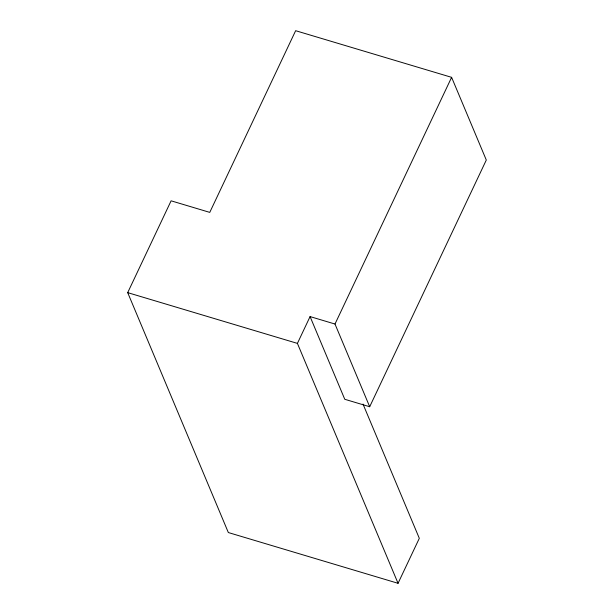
<?xml version="1.0" encoding="UTF-8"?>
<svg xmlns="http://www.w3.org/2000/svg" width="614" height="614" viewBox="0 0 614 614"><rect width="100%" height="100%" fill="white"/><g stroke="black" fill="none" stroke-linecap="round" stroke-linejoin="round"><path stroke-width="0.92" d="M362.997 404.066L419.316 538.317L398.049 583.3L228.339 532.545L127.697 292.64L171.099 200.816L209.765 212.383L295.649 30.7L451.612 77.341L486.303 160.039L369.689 406.737L344.769 399.284L310.078 316.586L334.998 324.038L369.689 406.737M398.049 583.3L297.414 343.395L310.078 316.586M334.998 324.038L451.612 77.341M127.697 292.64L297.414 343.395"/></g></svg>
